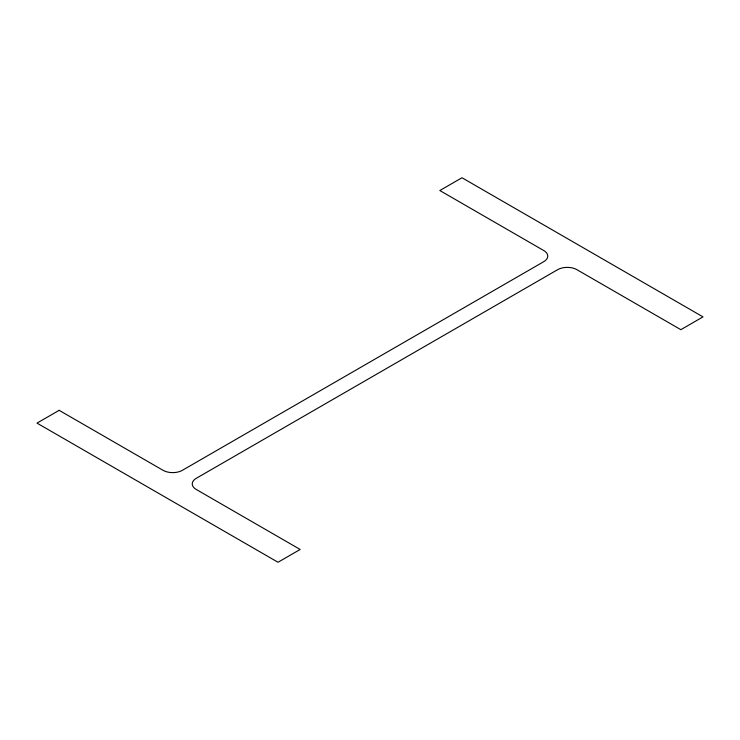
<?xml version="1.0" encoding="UTF-8"?>
<svg xmlns="http://www.w3.org/2000/svg" width="740" height="740" viewBox="0 0 740 740"><rect width="100%" height="100%" fill="white"/><g stroke="black" fill="none" stroke-linecap="round" stroke-linejoin="round"><path stroke-width="1.11" d="M59.154 410.321L37 423.114L278.009 562.252L300.163 549.469L196.23 489.454A13.625 7.863 0 0 1 196.23 478.336L557.646 269.675A13.625 7.863 0 0 1 576.913 269.675L680.846 329.679L703 316.887L461.991 177.748L439.838 190.531L543.771 250.546A13.625 7.863 0 0 1 543.771 261.664L182.355 470.325A13.625 7.863 0 0 1 163.087 470.325L59.154 410.321"/></g></svg>
